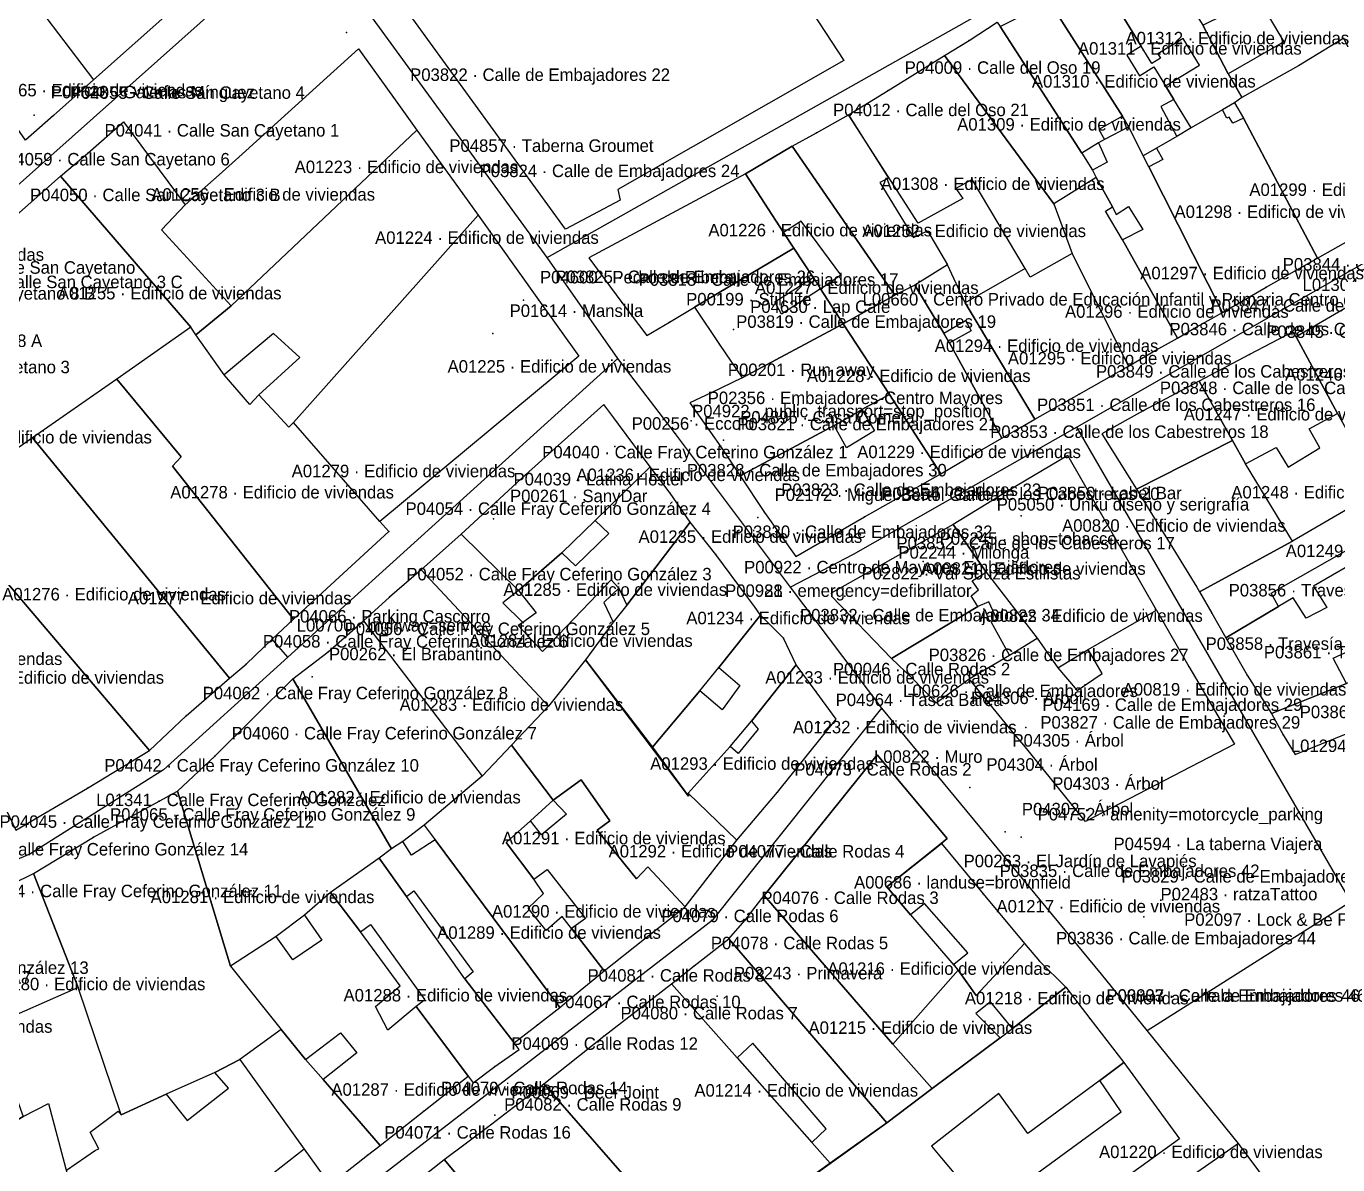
# Model space of a CAD drawing. Header units: metres. Extents: x 436207 to 441321, y 4465685 to 4475088.
# Drawn here: x 440060.1 to 440217.6, y 4473317.1 to 4473453.8 of the extents above; entities that cross this region are included whole.
import ezdxf

# ---------------------------------------------------------------- set-up
doc = ezdxf.new("R2010")
doc.units = ezdxf.units.M
for name, color, linetype, true_color in [('G_A_EDI', 7, 'CONTINUOUS', 0xa4a4a4), ('G_A_UMB', 7, 'CONTINUOUS', 0x9e6a39), ('G_A_VER', 7, 'CONTINUOUS', 0x4d745d), ('G_L_BAR', 7, 'CONTINUOUS', 0x333333), ('G_L_EQU', 7, 'CONTINUOUS', 0x8e5aa4), ('G_L_INF', 7, 'CONTINUOUS', 0x777777), ('G_L_VIA', 7, 'CONTINUOUS', 0x555555), ('G_P_COM', 7, 'CONTINUOUS', 0xce3b37), ('G_P_EQU', 7, 'CONTINUOUS', 0x8e5aa4), ('G_P_INF', 7, 'CONTINUOUS', 0x777777), ('G_P_PAT', 7, 'CONTINUOUS', 0xa63603), ('G_P_TRA', 7, 'CONTINUOUS', 0x376b91), ('G_P_UMB', 7, 'CONTINUOUS', 0x9e6a39), ('G_P_VER', 7, 'CONTINUOUS', 0x4d745d), ('T_A_EDI', 7, 'CONTINUOUS', 0xa4a4a4), ('T_A_VER', 7, 'CONTINUOUS', 0x4d745d), ('T_L_BAR', 7, 'CONTINUOUS', 0x333333), ('T_L_EQU', 7, 'CONTINUOUS', 0x8e5aa4), ('T_L_INF', 7, 'CONTINUOUS', 0x777777), ('T_L_VIA', 7, 'CONTINUOUS', 0x555555), ('T_P_COM', 7, 'CONTINUOUS', 0xce3b37), ('T_P_EQU', 7, 'CONTINUOUS', 0x8e5aa4), ('T_P_INF', 7, 'CONTINUOUS', 0x777777), ('T_P_PAT', 7, 'CONTINUOUS', 0xa63603), ('T_P_TRA', 7, 'CONTINUOUS', 0x376b91), ('T_P_UMB', 7, 'CONTINUOUS', 0x9e6a39), ('T_P_VER', 7, 'CONTINUOUS', 0x4d745d)]:
    doc.layers.add(name, color=color, linetype=linetype, true_color=true_color)

msp = doc.modelspace()

# ---------------------------------------------------------------- linework, layer by layer
at = {"layer": 'G_A_EDI'}
for points in [[(440052.7, 4473467.68), (440068.13, 4473447.39), (440063.32, 4473443.11), (440059.96, 4473440.13), (440055, 4473447.24), (440053.92, 4473448.62), (440056.93, 4473451.16), (440051.97, 4473457.47), (440047.25, 4473463.96), (440047.45, 4473464.03), (440052.44, 4473468.03)], [(440195.04, 4473464.12), (440197.46, 4473465.4), (440201.94, 4473467.42), (440211.15, 4473451.97), (440204.45, 4473448.13), (440201.39, 4473453.97), (440203.93, 4473455.19), (440202.31, 4473457.62), (440200.03, 4473456.14)], [(440188.71, 4473460.09), (440191.23, 4473461.74), (440195.04, 4473464.12), (440200.03, 4473456.14), (440201.39, 4473453.97), (440204.45, 4473448.13), (440206.1, 4473445.26), (440205.23, 4473444.63), (440203.76, 4473443.8), (440200.02, 4473441.64), (440197.94, 4473445.03), (440196.92, 4473446.69), (440201, 4473449.17), (440199.04, 4473452.37), (440196, 4473450.52), (440196.31, 4473450), (440195.27, 4473449.37), (440194.02, 4473451.42)], [(440198.28, 4473440.6), (440195.86, 4473439.18), (440194.24, 4473438.27), (440192.51, 4473441.74), (440191.74, 4473443.05), (440182.89, 4473456.89), (440185.27, 4473458.1), (440188.71, 4473460.09), (440194.02, 4473451.42), (440192.29, 4473450.37), (440193.81, 4473447.89), (440195.54, 4473448.94), (440196.92, 4473446.69), (440197.94, 4473445.03), (440196.35, 4473444.18)], [(440177.06, 4473453.8), (440179.13, 4473454.83), (440182.89, 4473456.89), (440191.74, 4473443.05), (440188.93, 4473441.44), (440189.61, 4473440.24), (440188.88, 4473439.84), (440186.86, 4473438.6)], [(440170.38, 4473450.33), (440173.32, 4473452.11), (440176.71, 4473454.32), (440177.06, 4473453.8), (440186.86, 4473438.6), (440188.17, 4473436.56), (440188.61, 4473435.66), (440183.49, 4473432.48)], [(440215.2, 4473425.97), (440220.78, 4473429.14), (440227.69, 4473433.1), (440218.84, 4473451.38), (440218.33, 4473452.39), (440212.91, 4473449.06), (440206.1, 4473445.26), (440205.23, 4473444.63), (440206.28, 4473442.78)], [(440099.96, 4473451.1), (440104.18, 4473445.26), (440107, 4473441.36), (440084.68, 4473420.24), (440076.33, 4473429.37), (440079.15, 4473432.39), (440083.23, 4473436), (440085.62, 4473438.1)], [(440158.83, 4473443.18), (440163.59, 4473446.12), (440170.38, 4473450.33), (440183.49, 4473432.48), (440185.71, 4473426.52), (440180.68, 4473423.68), (440180.08, 4473424.71), (440173.71, 4473435.43), (440171.75, 4473434.32), (440172.57, 4473433.12), (440167.21, 4473430.17)], [(440203.77, 4473419.45), (440209.01, 4473422.48), (440215.2, 4473425.97), (440206.28, 4473442.78), (440205.03, 4473442.2), (440204.57, 4473442.89), (440204.28, 4473442.8), (440203.76, 4473443.8), (440200.02, 4473441.64), (440198.28, 4473440.6), (440195.86, 4473439.18), (440196.59, 4473437.82), (440194.94, 4473436.93)], [(440064.18, 4473435.83), (440067.46, 4473438.58), (440071.73, 4473442.35), (440079.15, 4473432.39), (440076.33, 4473429.37), (440084.68, 4473420.24), (440080.44, 4473416.76), (440079.85, 4473417.67)], [(440152.08, 4473439.41), (440154.99, 4473441.03), (440158.83, 4473443.18), (440163.66, 4473435.58), (440162.6, 4473435.07), (440166.67, 4473428.45), (440168.33, 4473429.26), (440170.73, 4473425.18), (440166.82, 4473422.72), (440164.39, 4473421.51)], [(440107, 4473441.36), (440112.52, 4473433.71), (440114.36, 4473431.15), (440092.15, 4473406.24), (440091.62, 4473405.67), (440088.01, 4473409.55), (440092.94, 4473414.05), (440089.77, 4473416.91), (440083.82, 4473411.97), (440080.44, 4473416.76), (440084.68, 4473420.24)], [(440198.36, 4473416.34), (440200.34, 4473417.54), (440203.77, 4473419.45), (440194.94, 4473436.93), (440194.24, 4473438.27), (440192.51, 4473441.74), (440189.61, 4473440.24), (440188.88, 4473439.84), (440189.91, 4473437.52), (440188.17, 4473436.56), (440188.61, 4473435.66), (440190.54, 4473432.13), (440190.98, 4473431.23), (440192.49, 4473432.18), (440194.2, 4473429.41), (440191.75, 4473428.19)], [(440155.46, 4473422.3), (440157.93, 4473423.95), (440153.15, 4473430.42), (440151.05, 4473429.05), (440146.45, 4473436.12), (440152.08, 4473439.41), (440164.39, 4473421.51), (440158.2, 4473418.09)], [(440041.35, 4473415.9), (440046.64, 4473420.37), (440058.52, 4473430.82), (440064.18, 4473435.83), (440079.85, 4473417.67), (440070.93, 4473411.44), (440060.83, 4473404.39), (440057.89, 4473402.34), (440052.84, 4473407.99), (440053.76, 4473408.63), (440051.36, 4473411.32), (440047.94, 4473408.92)], [(440146.45, 4473436.12), (440127.63, 4473426.02), (440131.63, 4473420.65), (440134.61, 4473416.66), (440137.34, 4473418.29), (440140.36, 4473420.08), (440152.29, 4473427.16), (440151.05, 4473429.05)], [(440192.49, 4473413.01), (440195.4, 4473414.7), (440198.36, 4473416.34), (440191.75, 4473428.19), (440189.71, 4473431.61), (440190.54, 4473432.13), (440188.61, 4473435.66), (440183.49, 4473432.48), (440185.71, 4473426.52)], [(440114.36, 4473431.15), (440121.62, 4473420.98), (440126.46, 4473414.2), (440102.54, 4473394.33), (440092.15, 4473406.24)], [(440140.36, 4473420.08), (440143.35, 4473415.6), (440146.06, 4473411.59), (440158.2, 4473418.09), (440155.46, 4473422.3), (440150.79, 4473419.25), (440150.01, 4473420.74), (440154.58, 4473423.65), (440152.29, 4473427.16)], [(440181.24, 4473406.61), (440186.57, 4473409.62), (440192.49, 4473413.01), (440185.71, 4473426.52), (440180.68, 4473423.68), (440180.08, 4473424.71), (440172.85, 4473420.6)], [(440177.25, 4473404.36), (440179.49, 4473405.61), (440181.24, 4473406.61), (440172.85, 4473420.6), (440170.73, 4473425.18), (440166.82, 4473422.72), (440170.29, 4473416.94), (440172.91, 4473418.47), (440173.59, 4473417.25), (440170.97, 4473415.79)], [(440169.93, 4473400.07), (440173.86, 4473402.37), (440177.25, 4473404.36), (440170.97, 4473415.79), (440170.29, 4473416.94), (440166.82, 4473422.72), (440164.39, 4473421.51), (440158.2, 4473418.09), (440163.77, 4473409.6)], [(440223.63, 4473422.92), (440218.65, 4473420.05), (440212.64, 4473416.52), (440217.58, 4473407.31), (440222.71, 4473398.08), (440224.96, 4473394.18), (440234.62, 4473401.33), (440235.41, 4473402.4)], [(440092.16, 4473382.61), (440103.63, 4473393.13), (440102.54, 4473394.33), (440092.15, 4473406.24), (440091.62, 4473405.67), (440088.01, 4473409.55), (440086.91, 4473408.38), (440083.82, 4473411.97), (440080.44, 4473416.76), (440079.85, 4473417.67), (440070.93, 4473411.44), (440078.66, 4473402.1), (440077.64, 4473400.98)], [(440146.06, 4473411.59), (440142.35, 4473409.81), (440139.78, 4473408.57), (440143.49, 4473403.29), (440145.82, 4473399.82), (440157.13, 4473405.85), (440160.45, 4473407.77), (440163.77, 4473409.6), (440158.2, 4473418.09)], [(440212.64, 4473416.52), (440212.24, 4473417.13), (440207.03, 4473414.39), (440200.96, 4473411.19), (440204.97, 4473404.07), (440206.53, 4473401.28), (440210.21, 4473403.23), (440211.68, 4473400.85), (440215.46, 4473403.18), (440214.19, 4473405.47), (440217.58, 4473407.31)], [(440084.48, 4473375.53), (440086.49, 4473377.19), (440089.62, 4473380.19), (440092.16, 4473382.61), (440077.64, 4473400.98), (440078.66, 4473402.1), (440070.93, 4473411.44), (440060.83, 4473404.39), (440073.27, 4473389.22)], [(440200.96, 4473411.19), (440194.25, 4473407.64), (440189.27, 4473404.88), (440193.43, 4473398.23), (440204.97, 4473404.07)], [(440145.82, 4473399.82), (440148.76, 4473395.4), (440152.5, 4473390.13), (440160.76, 4473394.91), (440169.93, 4473400.07), (440163.77, 4473409.6), (440160.45, 4473407.77), (440161.96, 4473405.22), (440158.61, 4473403.19), (440157.13, 4473405.85)], [(440135.02, 4473400.9), (440131.21, 4473406.03), (440130.64, 4473406.8), (440129.46, 4473408.4), (440120.05, 4473399.92), (440112.31, 4473392.82), (440119.21, 4473386.04), (440124.42, 4473390.55), (440128.41, 4473394.47)], [(440074.88, 4473366.83), (440079.26, 4473370.97), (440084.48, 4473375.53), (440073.27, 4473389.22), (440060.83, 4473404.39), (440057.89, 4473402.34), (440049.57, 4473396.59)], [(440193.43, 4473398.23), (440200.7, 4473386.45), (440201.01, 4473385.87), (440212.2, 4473391.97), (440206.53, 4473401.28), (440204.97, 4473404.07)], [(440195.85, 4473383.7), (440185.19, 4473402.28), (440178.01, 4473398), (440171.4, 4473393.96), (440175.39, 4473388.25), (440181.51, 4473380.31), (440183.98, 4473376.76), (440187.64, 4473378.96)], [(440139.84, 4473394.27), (440137.42, 4473397.75), (440135.02, 4473400.9), (440128.41, 4473394.47), (440130.04, 4473392.91), (440126.04, 4473388.99), (440124.42, 4473390.55), (440119.21, 4473386.04), (440121.34, 4473383.35), (440119.72, 4473382.21), (440119.17, 4473381.83), (440122.08, 4473378.71), (440128.69, 4473385.59), (440130.34, 4473387.32), (440131.26, 4473386.34), (440132.23, 4473384.29)], [(440201.01, 4473385.87), (440202.51, 4473383.33), (440204.16, 4473380.36), (440210.51, 4473384.13), (440209.62, 4473385.71), (440220.17, 4473391.71), (440221.07, 4473390.23), (440222.7, 4473391.15), (440225.55, 4473393.01), (440224.96, 4473394.18), (440222.71, 4473398.08), (440212.2, 4473391.97)], [(440058.83, 4473357.25), (440067.44, 4473362.29), (440074.88, 4473366.83), (440049.57, 4473396.59), (440043.19, 4473392.19), (440055, 4473373.51), (440051.69, 4473372.17)], [(440148.26, 4473383.06), (440147.56, 4473384.14), (440146.69, 4473385.25), (440142.92, 4473390.35), (440139.84, 4473394.27), (440132.23, 4473384.29), (440130.59, 4473382.25), (440127.24, 4473377.72), (440135.31, 4473367.23), (440140.99, 4473373.98), (440143.27, 4473376.81)], [(440171.4, 4473393.96), (440162.6, 4473388.99), (440156.77, 4473385.73), (440156.82, 4473385.33), (440164, 4473377.86), (440174.36, 4473384.14), (440173.58, 4473385.4), (440174.46, 4473386.13), (440173.69, 4473387.22), (440175.39, 4473388.25)], [(440107.5, 4473388.54), (440112.31, 4473392.82), (440119.21, 4473386.04), (440117.3, 4473384.55), (440119.72, 4473382.21), (440119.17, 4473381.83), (440122.08, 4473378.71), (440128.69, 4473385.59), (440130.34, 4473387.32), (440131.26, 4473386.34), (440129.45, 4473384.59), (440130.59, 4473382.25), (440127.24, 4473377.72), (440122.79, 4473372.14)], [(440204.16, 4473380.36), (440206.74, 4473375.89), (440209.66, 4473371.26), (440218.65, 4473374.87), (440217.05, 4473377.91), (440219.43, 4473378.98), (440221.09, 4473375.81), (440228.65, 4473379.3), (440226.88, 4473382.17), (440229.34, 4473383.43), (440228.11, 4473386.74), (440225.93, 4473385.53), (440222.7, 4473391.15), (440221.07, 4473390.23), (440214.71, 4473386.58), (440216.29, 4473384.02), (440213.83, 4473382.71), (440212.28, 4473385.18), (440210.51, 4473384.13)], [(440114.83, 4473363.74), (440118.37, 4473367.47), (440122.79, 4473372.14), (440107.5, 4473388.54), (440103.72, 4473385.26), (440100.56, 4473382.4)], [(440164, 4473377.86), (440166.47, 4473375.56), (440169.37, 4473372.54), (440173.34, 4473375.44), (440178.19, 4473378.26), (440175.99, 4473382.29), (440176.67, 4473382.58), (440175.71, 4473384.67), (440174.36, 4473384.14)], [(440187.33, 4473358.31), (440179.89, 4473367.45), (440178.74, 4473368.82), (440173.34, 4473375.44), (440178.19, 4473378.26), (440181.51, 4473380.31), (440183.98, 4473376.76), (440186.3, 4473374.02), (440189.32, 4473376.09), (440187.64, 4473378.96), (440195.85, 4473383.7), (440199.74, 4473376.91), (440205.2, 4473367.6)], [(440092.1, 4473375.44), (440096.32, 4473378.69), (440100.56, 4473382.4), (440114.83, 4473363.74), (440107.88, 4473357.85), (440105.31, 4473355.9), (440103.95, 4473355)], [(440152.57, 4473377.1), (440151.02, 4473380.33), (440148.26, 4473383.06), (440143.27, 4473376.81), (440145.8, 4473374.62), (440143.67, 4473371.72), (440140.99, 4473373.98), (440135.31, 4473367.23), (440139.61, 4473361.35), (440139.6, 4473361.68), (440144.61, 4473367.3), (440147.19, 4473370.35)], [(440209.66, 4473371.26), (440211.05, 4473368.71), (440212.5, 4473366.35), (440231.7, 4473374.12), (440229.77, 4473379.65), (440228.65, 4473379.3), (440221.09, 4473375.81), (440218.65, 4473374.87)], [(440139.21, 4473348.02), (440142.26, 4473351.96), (440145.41, 4473356.05), (440139.6, 4473361.68), (440139.61, 4473361.35), (440127.24, 4473377.72), (440122.79, 4473372.14), (440118.37, 4473367.47), (440123.37, 4473360.84), (440126.72, 4473363.31), (440130.17, 4473358.37), (440128.66, 4473357.23), (440133.39, 4473351.41), (440134.74, 4473352.83)], [(440145.41, 4473356.05), (440150.33, 4473361.81), (440157.37, 4473370.6), (440154.97, 4473373.85), (440152.57, 4473377.1), (440147.19, 4473370.35), (440148.01, 4473369.37), (440145.58, 4473366.47), (440144.61, 4473367.3), (440139.6, 4473361.68)], [(440078.22, 4473361.93), (440082.73, 4473366.15), (440092.1, 4473375.44), (440103.95, 4473355), (440102.45, 4473353.89), (440096.62, 4473349.76), (440093.48, 4473347.05), (440090.1, 4473344.47), (440084.6, 4473340.92)], [(440124.16, 4473335.94), (440125.49, 4473337.05), (440129.49, 4473340.36), (440125.58, 4473345.42), (440124.46, 4473346.89), (440122.51, 4473345.18), (440120.35, 4473347.86), (440122.2, 4473349.66), (440121.06, 4473351.35), (440117.71, 4473355.75), (440120.63, 4473358.36), (440123.37, 4473360.84), (440118.37, 4473367.47), (440114.83, 4473363.74), (440107.88, 4473357.85), (440109.17, 4473356.08)], [(440129.49, 4473340.36), (440134.35, 4473344.2), (440139.21, 4473348.02), (440134.74, 4473352.83), (440133.39, 4473351.41), (440128.66, 4473357.23), (440130.17, 4473358.37), (440126.72, 4473363.31), (440123.37, 4473360.84), (440124.97, 4473359.16), (440121.95, 4473356.69), (440120.63, 4473358.36), (440117.71, 4473355.75), (440121.06, 4473351.35), (440122.66, 4473352.53), (440127.25, 4473346.63), (440125.58, 4473345.42)], [(440060.94, 4473352.03), (440068.13, 4473356.39), (440078.16, 4473361.91), (440078.22, 4473361.93), (440084.6, 4473340.92), (440090.7, 4473333.29), (440085.71, 4473329.71), (440082.71, 4473328.13), (440076.86, 4473325.53), (440071.47, 4473323.05), (440066.29, 4473338.33)], [(440118.67, 4473331.69), (440121.47, 4473333.87), (440124.16, 4473335.94), (440109.17, 4473356.08), (440106.34, 4473354.25), (440105.31, 4473355.9), (440103.95, 4473355), (440102.45, 4473353.89), (440105.73, 4473349.28), (440106.61, 4473349.95), (440113.74, 4473340.21), (440112.75, 4473339.38)], [(440170.02, 4473355.65), (440175, 4473349.62), (440180, 4473343.63), (440174.19, 4473337.39), (440172, 4473340.42), (440171.48, 4473341.15), (440173.17, 4473342.5), (440167.99, 4473348.44), (440166.3, 4473347.09), (440163.45, 4473350.44)], [(440113.17, 4473327.68), (440113.74, 4473326.9), (440116.34, 4473328.86), (440119.29, 4473330.89), (440118.67, 4473331.69), (440112.75, 4473339.38), (440105.73, 4473349.28), (440102.45, 4473353.89), (440096.62, 4473349.76), (440100.2, 4473345.02), (440101.41, 4473345.93), (440107.96, 4473336.86), (440106.9, 4473336.05)], [(440042.8, 4473343.51), (440051.03, 4473347.2), (440060.94, 4473352.03), (440066.29, 4473338.33), (440055.72, 4473333.7), (440059.69, 4473322.83), (440057.35, 4473321.44), (440048.47, 4473317.43), (440046.73, 4473325.23)], [(440102.58, 4473319.38), (440107.88, 4473323.53), (440113.17, 4473327.68), (440106.9, 4473336.05), (440103.51, 4473333.24), (440102.03, 4473336.08), (440105, 4473338.54), (440100.2, 4473345.02), (440096.62, 4473349.76), (440093.48, 4473347.05), (440095.56, 4473344.02), (440092.07, 4473341.67), (440090.1, 4473344.47), (440084.6, 4473340.92), (440090.7, 4473333.29), (440093.61, 4473329.68), (440097.81, 4473332.89), (440099.77, 4473330.48), (440095.72, 4473327.31)], [(440144.48, 4473344.18), (440146.38, 4473346.38), (440148.7, 4473349.4), (440164.17, 4473331.55), (440168.89, 4473326.21), (440163.44, 4473322.1)], [(440137.56, 4473338.78), (440140.31, 4473340.94), (440144.48, 4473344.18), (440163.44, 4473322.1), (440156.64, 4473317.24), (440154.45, 4473319.71), (440156.15, 4473321.37), (440147.36, 4473331.64), (440145.46, 4473329.91)], [(440180, 4473343.63), (440181.78, 4473341.53), (440184.96, 4473338.39), (440178.55, 4473333.43), (440175.9, 4473336.62), (440174.12, 4473335.21), (440177.06, 4473332.3), (440168.89, 4473326.21), (440164.17, 4473331.55), (440172, 4473340.42), (440174.19, 4473337.39)], [(440122.23, 4473326.77), (440129.45, 4473332.52), (440137.56, 4473338.78), (440145.46, 4473329.91), (440154.45, 4473319.71), (440156.64, 4473317.24), (440140.78, 4473305.84), (440134.68, 4473312.5)], [(440096.55, 4473314.63), (440101.07, 4473318.19), (440102.58, 4473319.38), (440095.72, 4473327.31), (440093.61, 4473329.68), (440090.7, 4473333.29), (440085.71, 4473329.71), (440093.46, 4473318.93)], [(440069.06, 4473300.21), (440066, 4473312.05), (440064.88, 4473316.39), (440068.38, 4473318.79), (440068.78, 4473318.95), (440067.76, 4473320.95), (440071.09, 4473323.48), (440071.47, 4473323.05), (440076.86, 4473325.53), (440079.38, 4473322.35), (440084.37, 4473326.26), (440082.71, 4473328.13), (440085.71, 4473329.71), (440093.46, 4473318.93), (440089.75, 4473316.05), (440090.85, 4473314.74), (440090.03, 4473313.99), (440092.29, 4473310.99), (440084.49, 4473305.51), (440075.32, 4473298.17), (440071.89, 4473302.5)], [(440191.93, 4473329.35), (440198.6, 4473320.15), (440186.66, 4473311.56), (440177.12, 4473305.01), (440173.58, 4473310.25), (440191.61, 4473323.41), (440189.04, 4473327.18)], [(440110.28, 4473317.67), (440115.48, 4473321.55), (440122.23, 4473326.77), (440134.68, 4473312.5), (440140.78, 4473305.84), (440132.55, 4473300.68), (440127.39, 4473297.19), (440126.62, 4473298.1)], [(440093.62, 4473304.46), (440100.99, 4473310.31), (440110.28, 4473317.67), (440126.62, 4473298.1), (440123.22, 4473295.21), (440126.27, 4473291.51), (440113.9, 4473283), (440103.31, 4473293.13)]]:
    msp.add_lwpolyline(points, close=True, dxfattribs=at)
msp.add_lwpolyline([(440140.78, 4473305.84), (440163.44, 4473322.1), (440168.89, 4473326.21), (440177.06, 4473332.3), (440178.55, 4473333.43), (440184.96, 4473338.39), (440187.83, 4473334.64), (440191.93, 4473329.35), (440189.04, 4473327.18), (440180.38, 4473320.8), (440176.91, 4473325.63), (440168.81, 4473319.28), (440170.02, 4473317.84), (440172.12, 4473315.31)], dxfattribs=at)
at = {"layer": 'G_A_UMB'}
msp.add_lwpolyline([(440154.63, 4473455.27), (440158.3, 4473449.73), (440131.14, 4473434.23), (440131.4, 4473432.95), (440124.83, 4473429.45), (440103.23, 4473459.29)], dxfattribs=at)
at = {"layer": 'G_A_VER'}
for points in [[(440052.7, 4473467.68), (440068.13, 4473447.39), (440089.21, 4473466.14), (440075.33, 4473485.63)], [(440162.29, 4473366.31), (440170.7, 4473356.24), (440169.99, 4473355.63), (440163.45, 4473350.44), (440166.3, 4473347.09), (440172, 4473340.42), (440164.17, 4473331.55), (440148.7, 4473349.4)]]:
    msp.add_lwpolyline(points, close=True, dxfattribs=at)
at = {"layer": 'G_L_BAR'}
for points in [[(440068.13, 4473447.39), (440089.21, 4473466.14), (440075.33, 4473485.63)], [(440169.98, 4473355.63), (440170.7, 4473356.24), (440162.29, 4473366.31), (440148.7, 4473349.4)]]:
    msp.add_lwpolyline(points, dxfattribs=at)
at = {"layer": 'G_L_EQU'}
for points in [[(440152.08, 4473439.41), (440146.45, 4473436.12), (440151.05, 4473429.05), (440152.29, 4473427.16), (440154.58, 4473423.65), (440155.46, 4473422.3), (440158.2, 4473418.09), (440164.39, 4473421.51), (440152.08, 4473439.41)], [(440041.05, 4473314.4), (440048.47, 4473317.43), (440057.35, 4473321.44), (440059.69, 4473322.83), (440062.72, 4473324.42), (440066, 4473312.05), (440069.06, 4473300.21), (440070.57, 4473294.56), (440057.63, 4473290.78), (440057.58, 4473291.51), (440043.62, 4473287.44), (440041.57, 4473308.41), (440041.05, 4473314.4)]]:
    msp.add_lwpolyline(points, dxfattribs=at)
at = {"layer": 'G_L_INF'}
for points in [[(440280.58, 4473194.18), (440265.93, 4473228.45), (440259.67, 4473240.22), (440246.89, 4473262.7), (440239.79, 4473273.46), (440237.54, 4473276.86), (440222.69, 4473296.77), (440205.69, 4473319.59), (440194.74, 4473333.17), (440189.23, 4473339.96), (440162.85, 4473371.9), (440151.87, 4473386.44), (440138.05, 4473404.85), (440131.14, 4473413.93), (440122.66, 4473426.04), (440093.78, 4473465.69), (440088.8, 4473473.04), (440081.66, 4473484.53), (440075.77, 4473495.28), (440072.45, 4473502.49), (440061.4, 4473520.48), (440043.37, 4473547.41)], [(440122.66, 4473426.04), (440250.78, 4473498.24)], [(439985.3, 4473403.91), (440027.46, 4473406.62), (440093.78, 4473465.69)], [(440270.94, 4473453.58), (440256.16, 4473445.61), (440186.28, 4473405.68), (440159.4, 4473390.36), (440151.87, 4473386.44)], [(440131.14, 4473413.93), (440091.5, 4473378.03), (440076.55, 4473364.5), (440060.48, 4473354.37), (440045.04, 4473347.88), (440027.35, 4473340.68), (440020.82, 4473339.56), (439984.8, 4473340.5)], [(440194.74, 4473333.17), (440219.2, 4473348.68), (440186.28, 4473405.68)], [(439981.22, 4473278.95), (440029.92, 4473280.45), (440071.79, 4473291.66), (440085.49, 4473302.42), (440142.63, 4473346.57), (440162.85, 4473371.9)], [(440205.69, 4473319.59), (440158.17, 4473286.5), (440136.87, 4473271.43), (440089.18, 4473238.1)]]:
    msp.add_lwpolyline(points, dxfattribs=at)
at = {"layer": 'G_L_VIA'}
msp.add_lwpolyline([(440091.5, 4473378.03), (440089.62, 4473380.19)], dxfattribs=at)
at = {"layer": 'G_P_COM'}
for p in [(440061.01, 4473443.17), (440174.65, 4473393.65), (440167.8, 4473389.53), (440162.84, 4473387.87), (440158.41, 4473385.37), (440094.43, 4473375.67), (440180.14, 4473369.58), (440194.33, 4473346.82), (440143.07, 4473337.32)]:
    msp.add_point(p, dxfattribs=at)
at = {"layer": 'G_P_EQU'}
for p in [(440108.89, 4473436.74), (440145.03, 4473417.39), (440143.83, 4473404.11), (440130.79, 4473403.36), (440179.59, 4473395.01), (440144.3, 4473386.1), (440089.62, 4473380.19), (440155.3, 4473370.16), (440179.57, 4473356.42), (440188.68, 4473352.85), (440170.67, 4473350.8), (440197.17, 4473343.76), (440116.34, 4473323)]:
    msp.add_point(p, dxfattribs=at)
at = {"layer": 'G_P_INF'}
msp.add_point((440142.02, 4473383.28), dxfattribs=at)
at = {"layer": 'G_P_PAT'}
for p in [(440119.78, 4473420.94), (440137.34, 4473418.29), (440142.35, 4473409.81), (440116.6, 4473396.67), (440147.97, 4473394.8), (440187.82, 4473334.63)]:
    msp.add_point(p, dxfattribs=at)
at = {"layer": 'G_P_TRA'}
for p in [(440139.93, 4473406.44), (440138.05, 4473404.85)]:
    msp.add_point(p, dxfattribs=at)
at = {"layer": 'G_P_UMB'}
for p in [(440098.54, 4473453.07), (440173.32, 4473452.11), (440104.18, 4473445.26), (440163.59, 4473446.12), (440063.32, 4473443.11), (440154.99, 4473441.03), (440067.46, 4473438.58), (440112.52, 4473433.71), (440209.01, 4473422.48), (440121.62, 4473420.98), (440131.63, 4473420.65), (440116.13, 4473416.91), (440200.34, 4473417.54), (440143.35, 4473415.6), (440195.4, 4473414.7), (440207.03, 4473414.39), (440186.57, 4473409.62), (440194.25, 4473407.64), (440179.49, 4473405.61), (440143.49, 4473403.29), (440173.86, 4473402.37), (440120.05, 4473399.92), (440137.42, 4473397.75), (440148.76, 4473395.4), (440160.76, 4473394.91), (440103.63, 4473393.13), (440142.92, 4473390.35), (440162.6, 4473388.99), (440103.72, 4473385.26), (440142.02, 4473383.28), (440202.51, 4473383.33), (440151.02, 4473380.33), (440096.32, 4473378.69), (440086.49, 4473377.19), (440199.74, 4473376.91), (440206.74, 4473375.89), (440166.47, 4473375.56), (440154.97, 4473373.85), (440079.26, 4473370.97), (440211.05, 4473368.71), (440179.89, 4473367.45), (440082.73, 4473366.15), (440067.44, 4473362.29), (440150.33, 4473361.81), (440068.13, 4473356.39), (440142.26, 4473351.96), (440175, 4473349.62), (440189.61, 4473348.95), (440146.38, 4473346.38), (440134.35, 4473344.2), (440181.78, 4473341.53), (440140.31, 4473340.94), (440125.49, 4473337.05), (440121.47, 4473333.87), (440187.83, 4473334.64), (440129.45, 4473332.52), (440116.34, 4473328.86), (440107.88, 4473323.53), (440115.48, 4473321.55), (440101.07, 4473318.19)]:
    msp.add_point(p, dxfattribs=at)
at = {"layer": 'G_P_VER'}
for p in [(440116.18, 4473394.66), (440171.57, 4473370.4), (440176.53, 4473365.29), (440173.4, 4473362.39), (440181.32, 4473360.1), (440177.67, 4473357.03)]:
    msp.add_point(p, dxfattribs=at)

# ---------------------------------------------------------------- texts
at = {"layer": 'T_A_EDI'}
for s, p in [('A01312 · Edificio de viviendas', (440192.12, 4473451.66)), ('A01311 · Edificio de viviendas', (440186.41, 4473450.42)), ('A00365 · Edificio de viviendas', (440054.4, 4473445.41)), ('A01310 · Edificio de viviendas', (440180.88, 4473446.47)), ('A01309 · Edificio de viviendas', (440171.9, 4473441.3)), ('A01223 · Edificio de viviendas', (440092.31, 4473436.19)), ('A01308 · Edificio de viviendas', (440162.73, 4473434.16)), ('A01256 · Edificio de viviendas', (440075.09, 4473432.88)), ('A01299 · Edificio de viviendas', (440207, 4473433.45)), ('A01298 · Edificio de viviendas', (440198.01, 4473430.8)), ('A01226 · Edificio de viviendas', (440142.01, 4473428.59)), ('A01252 · Edificio de viviendas', (440160.5, 4473428.5)), ('A01224 · Edificio de viviendas', (440101.97, 4473427.69)), ('A00372 · Edificio de viviendas', (440035.33, 4473425.65)), ('A01297 · Edificio de viviendas', (440193.89, 4473423.43)), ('A01227 · Edificio de viviendas', (440147.6, 4473421.67)), ('A01255 · Edificio de viviendas', (440063.86, 4473421.02)), ('A01296 · Edificio de viviendas', (440184.85, 4473418.81)), ('A01294 · Edificio de viviendas', (440169.2, 4473414.7)), ('A01225 · Edificio de viviendas', (440110.68, 4473412.22)), ('A01295 · Edificio de viviendas', (440177.99, 4473413.2)), ('A01228 · Edificio de viviendas', (440153.84, 4473411.09)), ('A01246 · Edificio de viviendas', (440211.29, 4473411.25)), ('A01247 · Edificio de viviendas', (440199.13, 4473406.47)), ('A01254 · Edificio de viviendas', (440048.28, 4473403.71)), ('A01229 · Edificio de viviendas', (440159.89, 4473401.95)), ('A01279 · Edificio de viviendas', (440091.95, 4473399.65)), ('A01236 · Edificio de viviendas', (440126.15, 4473399.19)), ('A01278 · Edificio de viviendas', (440077.36, 4473397.1)), ('A01248 · Edificio de viviendas', (440204.83, 4473397.1)), ('A00820 · Edificio de viviendas', (440184.5, 4473393.1)), ('A01235 · Edificio de viviendas', (440133.62, 4473391.77)), ('A01249 · Edificio de viviendas', (440211.37, 4473390.05)), ('A00821 · Edificio de viviendas', (440167.67, 4473387.93)), ('A01285 · Edificio de viviendas', (440117.39, 4473385.4)), ('A01276 · Edificio de viviendas', (440057.18, 4473384.85)), ('A01277 · Edificio de viviendas', (440072.27, 4473384.38)), ('A00822 · Edificio de viviendas', (440174.53, 4473382.27)), ('A01234 · Edificio de viviendas', (440139.36, 4473381.99)), ('A01284 · Edificio de viviendas', (440113.25, 4473379.27)), ('A01274 · Edificio de viviendas', (440037.53, 4473377.09)), ('A01275 · Edificio de viviendas', (440049.75, 4473374.84)), ('A01233 · Edificio de viviendas', (440148.85, 4473374.85)), ('A00819 · Edificio de viviendas', (440191.78, 4473373.42)), ('A01283 · Edificio de viviendas', (440104.92, 4473371.59)), ('A01232 · Edificio de viviendas', (440152.16, 4473368.88)), ('A01293 · Edificio de viviendas', (440135.02, 4473364.5)), ('A01282 · Edificio de viviendas', (440092.6, 4473360.46)), ('A01291 · Edificio de viviendas', (440117.21, 4473355.55)), ('A01292 · Edificio de viviendas', (440130.02, 4473353.97)), ('A01281 · Edificio de viviendas', (440075.01, 4473348.48)), ('A01290 · Edificio de viviendas', (440116.01, 4473346.75)), ('A01217 · Edificio de viviendas', (440176.62, 4473347.36)), ('A01289 · Edificio de viviendas', (440109.43, 4473344.2)), ('A01216 · Edificio de viviendas', (440156.3, 4473339.87)), ('A01280 · Edificio de viviendas', (440054.71, 4473338.02)), ('A01288 · Edificio de viviendas', (440098.18, 4473336.67)), ('A01218 · Edificio de viviendas', (440172.82, 4473336.32)), ('A01203 · Edificio de viviendas', (440036.34, 4473332.91)), ('A01215 · Edificio de viviendas', (440154.04, 4473332.78)), ('A01287 · Edificio de viviendas', (440096.72, 4473325.34)), ('A01214 · Edificio de viviendas', (440140.33, 4473325.24)), ('A01220 · Edificio de viviendas', (440188.94, 4473317.85))]:
    msp.add_text(s, height=1.5, dxfattribs=at).set_placement(p)
at = {"layer": 'T_A_VER'}
msp.add_text('A00686 · landuse=brownfield', height=1.5, dxfattribs=at).set_placement((440159.51, 4473350.24))
at = {"layer": 'T_L_BAR'}
msp.add_text('L00822 · Muro', height=1.5, dxfattribs=at).set_placement((440161.9, 4473365.34))
at = {"layer": 'T_L_EQU'}
msp.add_text('L00660 · Centro Privado de Educación Infantil y Primaria Centro de Estudios Castilla', height=1.5, dxfattribs=at).set_placement((440160.53, 4473420.28))
at = {"layer": 'T_L_INF'}
for s, p in [('L01342 · Calle San Cayetano', (440046.85, 4473424.1)), ('L01304 · Calle de los Cabestreros', (440213.39, 4473422.03)), ('L00626 · Calle de Embajadores', (440165.4, 4473373.24)), ('L01294 · Travesía de los Cabestreros', (440211.98, 4473366.64)), ('L01341 · Calle Fray Ceferino González', (440068.46, 4473360.14))]:
    msp.add_text(s, height=1.5, dxfattribs=at).set_placement(p)
at = {"layer": 'T_L_VIA'}
msp.add_text('L00700 · highway=service', height=1.5, dxfattribs=at).set_placement((440092.56, 4473381.11))
at = {"layer": 'T_P_COM'}
for s, p in [('P04628 · Galerías Mínguez', (440063.01, 4473445.17)), ('P05050 · Unku diseño y serigrafía', (440176.65, 4473395.65)), ('P02245 · shop=tobacco', (440169.8, 4473391.53)), ('P02244 · Milonga', (440164.84, 4473389.87)), ('P02822 · Val Souza Estilistas', (440160.41, 4473387.37)), ('P00262 · El Brabantino', (440096.43, 4473377.67)), ('P04169 · Calle de Embajadores 29', (440182.14, 4473371.58)), ('P02483 · ratzaTattoo', (440196.33, 4473348.82)), ('P02243 · Primavera', (440145.07, 4473339.32))]:
    msp.add_text(s, height=1.5, dxfattribs=at).set_placement(p)
at = {"layer": 'T_P_EQU'}
for s, p in [('P04857 · Taberna Groumet', (440110.89, 4473438.74)), ('P04630 · Lap Cafe', (440147.03, 4473419.39)), ('P04895 · Casa Cometa', (440145.83, 4473406.11)), ('P00256 · Eccolo', (440132.79, 4473405.36)), ('P03850 · Label Bar', (440181.59, 4473397.01)), ('P00922 · Centro de Mayores Embajadores', (440146.3, 4473388.1)), ('P04066 · Parking Cascorro', (440091.62, 4473382.19)), ('P04964 · Tasca Barea', (440157.3, 4473372.16)), ('P04752 · amenity=motorcycle_parking', (440181.57, 4473358.42)), ('P04594 · La taberna Viajera', (440190.68, 4473354.85)), ('P00263 · El Jardín de Lavapiés', (440172.67, 4473352.8)), ('P02097 · Lock & Be Free', (440199.17, 4473345.76)), ('P00069 · Beer Joint', (440118.34, 4473325))]:
    msp.add_text(s, height=1.5, dxfattribs=at).set_placement(p)
at = {"layer": 'T_P_INF'}
msp.add_text('P00988 · emergency=defibrillator', height=1.5, dxfattribs=at).set_placement((440144.02, 4473385.28))
at = {"layer": 'T_P_PAT'}
for s, p in [('P04600 · Pedro de Ribera', (440121.78, 4473422.94)), ('P00199 · Still life', (440139.34, 4473420.29)), ('P00201 · Run away', (440144.35, 4473411.81)), ('P04039 · Latina Hostel', (440118.6, 4473398.67)), ('P02172 · Miguel Bertol García', (440149.97, 4473396.8)), ('P00003 · Corrala Embajadores 46', (440189.82, 4473336.63))]:
    msp.add_text(s, height=1.5, dxfattribs=at).set_placement(p)
at = {"layer": 'T_P_TRA'}
for s, p in [('P02356 · Embajadores-Centro Mayores', (440141.93, 4473408.44)), ('P04922 · public_transport=stop_position', (440140.05, 4473406.85))]:
    msp.add_text(s, height=1.5, dxfattribs=at).set_placement(p)
at = {"layer": 'T_P_UMB'}
for s, p in [('P03822 · Calle de Embajadores 22', (440106.18, 4473447.26)), ('P04009 · Calle del Oso 19', (440165.59, 4473448.12)), ('P04055 · Calle San Cayetano 4', (440065.32, 4473445.11)), ('P04012 · Calle del Oso 21', (440156.99, 4473443.03)), ('P04041 · Calle San Cayetano 1', (440069.46, 4473440.58)), ('P04059 · Calle San Cayetano 6', (440056.3, 4473437.11)), ('P03824 · Calle de Embajadores 24', (440114.52, 4473435.71)), ('P04050 · Calle San Cayetano 3 B', (440060.52, 4473432.82)), ('P03844 · Calle de los Cabestreros 10', (440211.01, 4473424.48)), ('P04051 · Calle San Cayetano 3 C', (440048.64, 4473422.37)), ('P03825 · Calle de Embajadores 26', (440123.62, 4473422.98)), ('P03818 · Calle de Embajadores 17', (440133.63, 4473422.65)), ('P04064 · Calle San Cayetano 8 B', (440038.24, 4473420.99)), ('P01614 · Mansilla', (440118.13, 4473418.91)), ('P03847 · Calle de los Cabestreros 12', (440202.34, 4473419.54)), ('P03819 · Calle de Embajadores 19', (440145.35, 4473417.6)), ('P03846 · Calle de los Cabestreros 12 D', (440197.4, 4473416.7)), ('P04063 · Calle San Cayetano 8 A', (440031.87, 4473415.3)), ('P03845 · Calle de los Cabestreros 11', (440209.03, 4473416.39)), ('P04053 · Calle San Cayetano 3', (440037.09, 4473412.14)), ('P03849 · Calle de los Cabestreros 14', (440188.57, 4473411.62)), ('P03848 · Calle de los Cabestreros 13', (440196.25, 4473409.64)), ('P03851 · Calle de los Cabestreros 16', (440181.49, 4473407.61)), ('P03821 · Calle de Embajadores 21', (440145.49, 4473405.29)), ('P03853 · Calle de los Cabestreros 18', (440175.86, 4473404.37)), ('P04040 · Calle Fray Ceferino González 1', (440122.05, 4473401.92)), ('P03828 · Calle de Embajadores 30', (440139.42, 4473399.75)), ('P03823 · Calle de Embajadores 23', (440150.76, 4473397.4)), ('P03854 · Calle de los Cabestreros 20', (440162.76, 4473396.91)), ('P04054 · Calle Fray Ceferino González 4', (440105.63, 4473395.13)), ('P03830 · Calle de Embajadores 32', (440144.92, 4473392.35)), ('P03852 · Calle de los Cabestreros 17', (440164.6, 4473390.99)), ('P04052 · Calle Fray Ceferino González 3', (440105.72, 4473387.26)), ('P00921 · emergency=defibrillator', (440144.02, 4473385.28)), ('P03856 · Travesía de los Cabestreros 3', (440204.51, 4473385.33)), ('P03832 · Calle de Embajadores 34', (440153.02, 4473382.33)), ('P04056 · Calle Fray Ceferino González 5', (440098.32, 4473380.69)), ('P04058 · Calle Fray Ceferino González 6', (440088.49, 4473379.19)), ('P03858 · Travesía de los Cabestreros 4', (440201.74, 4473378.91)), ('P03826 · Calle de Embajadores 27', (440168.47, 4473377.56)), ('P03861 · Travesía de los Cabestreros 5', (440208.74, 4473377.89)), ('P00046 · Calle Rodas 2', (440156.97, 4473375.85)), ('P04062 · Calle Fray Ceferino González 8', (440081.26, 4473372.97)), ('P03827 · Calle de Embajadores 29', (440181.89, 4473369.45)), ('P03864 · Travesía de los Cabestreros 7', (440213.05, 4473370.71)), ('P04060 · Calle Fray Ceferino González 7', (440084.73, 4473368.15)), ('P04042 · Calle Fray Ceferino González 10', (440069.44, 4473364.29)), ('P04073 · Calle Rodas 2', (440152.33, 4473363.81)), ('P04065 · Calle Fray Ceferino González 9', (440070.13, 4473358.39)), ('P04045 · Calle Fray Ceferino González 12', (440056.85, 4473357.53)), ('P04047 · Calle Fray Ceferino González 14', (440048.94, 4473354.21)), ('P04077 · Calle Rodas 4', (440144.26, 4473353.96)), ('P03835 · Calle de Embajadores 42', (440177, 4473351.62)), ('P03829 · Calle de Embajadores 31', (440191.61, 4473350.95)), ('P04044 · Calle Fray Ceferino González 11', (440053.03, 4473349.2)), ('P04076 · Calle Rodas 3', (440148.38, 4473348.38)), ('P04079 · Calle Rodas 6', (440136.35, 4473346.2)), ('P04078 · Calle Rodas 5', (440142.31, 4473342.94)), ('P03836 · Calle de Embajadores 44', (440183.78, 4473343.53)), ('P04046 · Calle Fray Ceferino González 13', (440029.77, 4473339.98)), ('P04049 · Calle Fray Ceferino González 17', (440022.84, 4473338.81)), ('P04081 · Calle Rodas 8', (440127.49, 4473339.05)), ('P03837 · Calle de Embajadores 46', (440189.83, 4473336.64)), ('P04067 · Calle Rodas 10', (440123.47, 4473335.87)), ('P04080 · Calle Rodas 7', (440131.45, 4473334.52)), ('P04069 · Calle Rodas 12', (440118.34, 4473330.86)), ('P04070 · Calle Rodas 14', (440109.88, 4473325.53)), ('P04082 · Calle Rodas 9', (440117.48, 4473323.55)), ('P04071 · Calle Rodas 16', (440103.07, 4473320.19))]:
    msp.add_text(s, height=1.5, dxfattribs=at).set_placement(p)
at = {"layer": 'T_P_VER'}
for s, p in [('P00261 · SanyDar', (440118.18, 4473396.66)), ('P04306 · Árbol', (440173.57, 4473372.4)), ('P04305 · Árbol', (440178.53, 4473367.29)), ('P04304 · Árbol', (440175.4, 4473364.39)), ('P04303 · Árbol', (440183.32, 4473362.1)), ('P04302 · Árbol', (440179.67, 4473359.03))]:
    msp.add_text(s, height=1.5, dxfattribs=at).set_placement(p)

doc.saveas('drawing.dxf')
